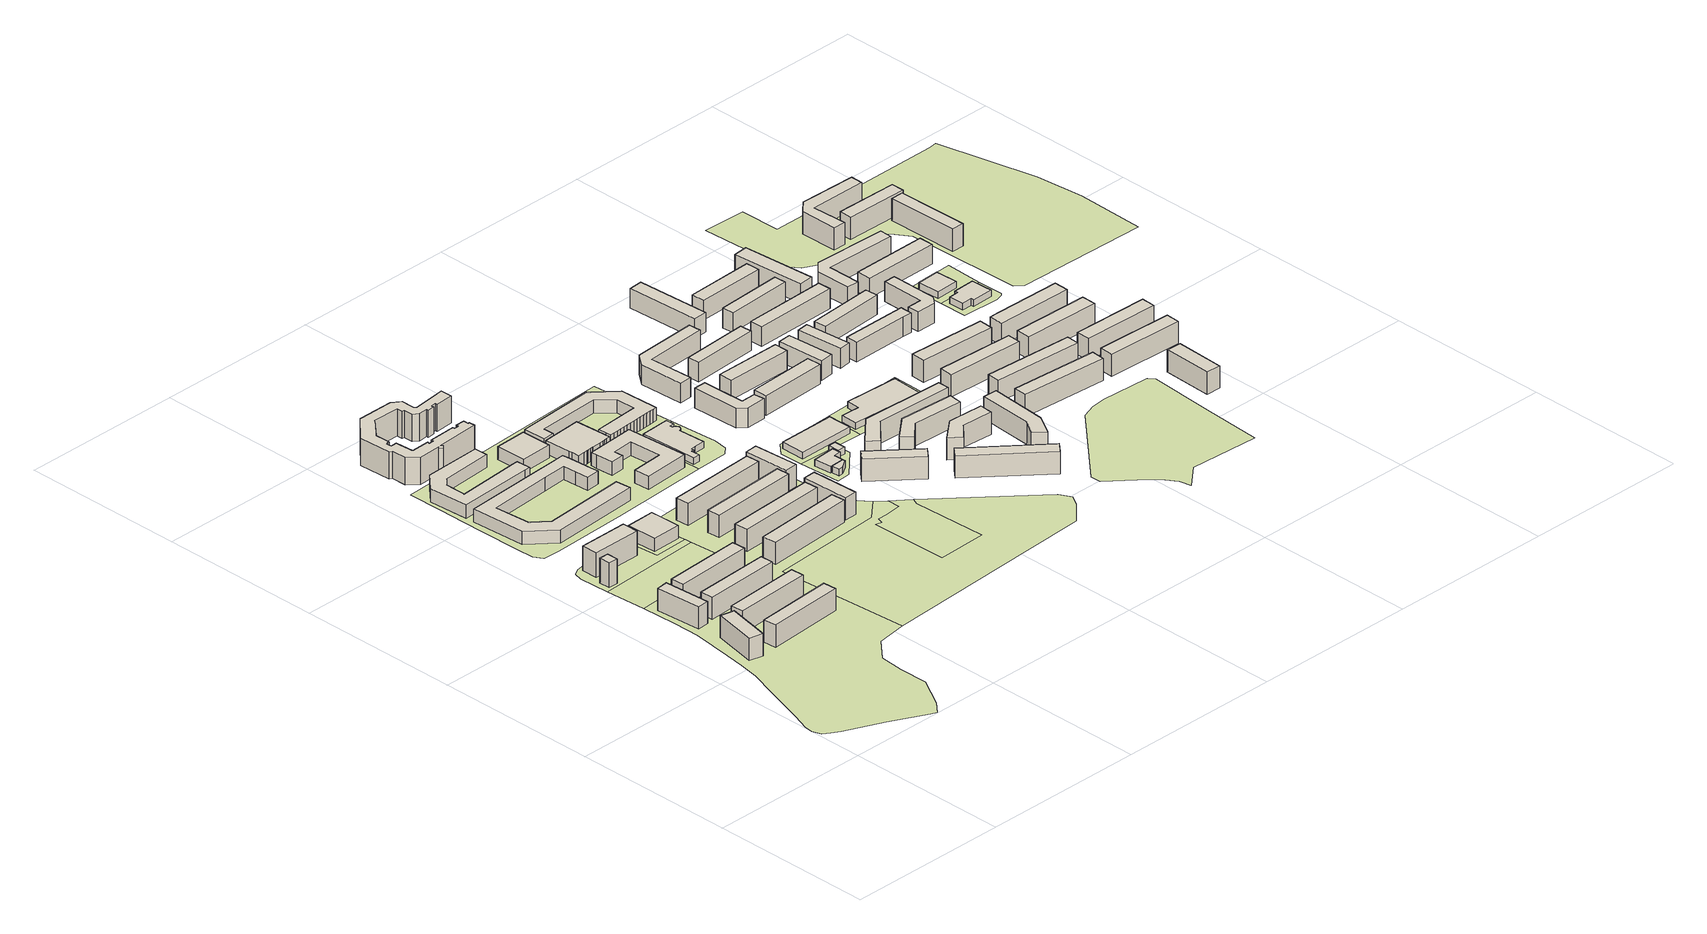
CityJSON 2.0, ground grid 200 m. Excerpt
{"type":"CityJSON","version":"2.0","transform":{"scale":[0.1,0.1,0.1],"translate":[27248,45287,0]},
"CityObjects":{
"building1":{"type":"Building","attributes":{"class":"1000","function":"1000","usage":"1000","roofType":"1000","measuredHeight":27,"storeysAboveGround":9,"storeysBelowGround":0,"landuse":"residential"},"geometry":[{"type":"Solid","lod":"1","boundaries":[[[[0,1,2,3]],[[3,2,4,5]],[[5,4,6,7]],[[7,6,1,0]],[[3,5,7,0]],[[1,6,4,2]]]]}]},
"building2":{"type":"Building","attributes":{"class":"1000","function":"1000","usage":"1000","roofType":"1000","measuredHeight":27,"storeysAboveGround":9,"storeysBelowGround":0,"landuse":"residential"},"geometry":[{"type":"Solid","lod":"1","boundaries":[[[[8,9,10,11]],[[11,10,12,13]],[[13,12,14,15]],[[15,14,9,8]],[[11,13,15,8]],[[9,14,12,10]]]]}]},
"building3":{"type":"Building","attributes":{"class":"1000","function":"1000","usage":"1000","roofType":"1000","measuredHeight":30,"storeysAboveGround":10,"storeysBelowGround":0,"landuse":"residential"},"geometry":[{"type":"Solid","lod":"1","boundaries":[[[[16,17,18,19]],[[19,18,20,21]],[[21,20,22,23]],[[23,22,17,16]],[[19,21,23,16]],[[17,22,20,18]]]]}]},
"building4":{"type":"Building","attributes":{"class":"1000","function":"1000","usage":"1000","roofType":"1000","measuredHeight":27,"storeysAboveGround":9,"storeysBelowGround":0,"landuse":"residential"},"geometry":[{"type":"Solid","lod":"1","boundaries":[[[[24,25,26,27]],[[27,26,28,29]],[[29,28,30,31]],[[31,30,25,24]],[[27,29,31,24]],[[25,30,28,26]]]]}]},
"building5":{"type":"Building","attributes":{"class":"1000","function":"1000","usage":"1000","roofType":"1000","measuredHeight":27,"storeysAboveGround":9,"storeysBelowGround":0,"landuse":"residential"},"geometry":[{"type":"Solid","lod":"1","boundaries":[[[[32,33,34,35]],[[35,34,36,37]],[[37,36,38,39]],[[39,38,33,32]],[[35,37,39,32]],[[33,38,36,34]]]]}]},
"building6":{"type":"Building","attributes":{"class":"1000","function":"1000","usage":"1000","roofType":"1000","measuredHeight":27,"storeysAboveGround":9,"storeysBelowGround":0,"landuse":"residential"},"geometry":[{"type":"Solid","lod":"1","boundaries":[[[[40,41,42,43]],[[43,42,44,45]],[[45,44,46,47]],[[47,46,41,40]],[[43,45,47,40]],[[41,46,44,42]]]]}]},
"building7":{"type":"Building","attributes":{"class":"1000","function":"1000","usage":"1000","roofType":"1000","measuredHeight":30,"storeysAboveGround":10,"storeysBelowGround":0,"landuse":"residential"},"geometry":[{"type":"Solid","lod":"1","boundaries":[[[[48,49,50,51]],[[51,50,52,53]],[[53,52,54,55]],[[55,54,49,48]],[[51,53,55,48]],[[49,54,52,50]]]]}]},
"building8":{"type":"Building","attributes":{"class":"1000","function":"1000","usage":"1000","roofType":"1000","measuredHeight":27,"storeysAboveGround":9,"storeysBelowGround":0,"landuse":"residential"},"geometry":[{"type":"Solid","lod":"1","boundaries":[[[[56,57,58,59]],[[59,58,60,61]],[[61,60,62,63]],[[63,62,57,56]],[[59,61,63,56]],[[57,62,60,58]]]]}]},
"building9":{"type":"Building","attributes":{"class":"1030","function":"1150","usage":"1150","roofType":"1000","measuredHeight":16,"storeysAboveGround":4,"storeysBelowGround":0,"landuse":"commercial"},"geometry":[{"type":"Solid","lod":"1","boundaries":[[[[64,65,66,67]],[[67,66,68,69]],[[69,68,70,71]],[[71,70,72,73]],[[73,72,74,75]],[[75,74,76,77]],[[77,76,78,79]],[[79,78,80,81]],[[81,80,82,83]],[[83,82,84,85]],[[85,84,86,87]],[[87,86,88,89]],[[89,88,90,91]],[[91,90,92,93]],[[93,92,94,95]],[[95,94,96,97]],[[97,96,98,99]],[[99,98,100,101]],[[101,100,102,103]],[[103,102,65,64]],[[67,69,71,73,75,77,79,81,83,85,87,89,91,93,95,97,99,101,103,64]],[[65,102,100,98,96,94,92,90,88,86,84,82,80,78,76,74,72,70,68,66]]]]}]},
"building10":{"type":"Building","attributes":{"class":"1030","function":"1150","usage":"1150","roofType":"1000","measuredHeight":16,"storeysAboveGround":4,"storeysBelowGround":0,"landuse":"commercial"},"geometry":[{"type":"Solid","lod":"1","boundaries":[[[[104,105,106,107]],[[107,106,108,109]],[[109,108,110,111]],[[111,110,105,104]],[[107,109,111,104]],[[105,110,108,106]]]]}]},
"building11":{"type":"Building","attributes":{"class":"1030","function":"1150","usage":"1150","roofType":"1000","measuredHeight":16,"storeysAboveGround":4,"storeysBelowGround":0,"landuse":"commercial"},"geometry":[{"type":"Solid","lod":"1","boundaries":[[[[112,113,114,115]],[[115,114,116,117]],[[117,116,118,119]],[[119,118,120,121]],[[121,120,122,123]],[[123,122,124,125]],[[125,124,126,127]],[[127,126,128,129]],[[129,128,130,131]],[[131,130,132,133]],[[133,132,134,135]],[[135,134,113,112]],[[115,117,119,121,123,125,127,129,131,133,135,112]],[[113,134,132,130,128,126,124,122,120,118,116,114]]]]}]},
"building12":{"type":"Building","attributes":{"class":"1000","function":"1000","usage":"1000","roofType":"1000","measuredHeight":33,"storeysAboveGround":11,"storeysBelowGround":0,"landuse":"residential"},"geometry":[{"type":"Solid","lod":"1","boundaries":[[[[136,137,138,139]],[[139,138,140,141]],[[141,140,142,143]],[[143,142,144,145]],[[145,144,146,147]],[[147,146,148,149]],[[149,148,150,151]],[[151,150,152,153]],[[153,152,154,155]],[[155,154,156,157]],[[157,156,158,159]],[[159,158,160,161]],[[161,160,162,163]],[[163,162,164,165]],[[165,164,166,167]],[[167,166,168,169]],[[169,168,170,171]],[[171,170,172,173]],[[173,172,174,175]],[[175,174,176,177]],[[177,176,178,179]],[[179,178,180,181]],[[181,180,182,183]],[[183,182,184,185]],[[185,184,186,187]],[[187,186,188,189]],[[189,188,190,191]],[[191,190,192,193]],[[193,192,194,195]],[[195,194,196,197]],[[197,196,198,199]],[[199,198,200,201]],[[201,200,202,203]],[[203,202,204,205]],[[205,204,206,207]],[[207,206,208,209]],[[209,208,210,211]],[[211,210,212,213]],[[213,212,214,215]],[[215,214,216,217]],[[217,216,218,219]],[[219,218,220,221]],[[221,220,222,223]],[[223,222,224,225]],[[225,224,226,227]],[[227,226,228,229]],[[229,228,230,231]],[[231,230,137,136]],[[139,141,143,145,147,149,151,153,155,157,159,161,163,165,167,169,171,173,175,177,179,181,183,185,187,189,191,193,195,197,199,201,203,205,207,209,211,213,215,217,219,221,223,225,227,229,231,136]],[[137,230,228,226,224,222,220,218,216,214,212,210,208,206,204,202,200,198,196,194,192,190,188,186,184,182,180,178,176,174,172,170,168,166,164,162,160,158,156,154,152,150,148,146,144,142,140,138]]]]}]},
"building13":{"type":"Building","attributes":{"class":"1000","function":"1000","usage":"1000","roofType":"1000","measuredHeight":27,"storeysAboveGround":9,"storeysBelowGround":0,"landuse":"residential"},"geometry":[{"type":"Solid","lod":"1","boundaries":[[[[232,233,234,235]],[[235,234,236,237]],[[237,236,238,239]],[[239,238,233,232]],[[235,237,239,232]],[[233,238,236,234]]]]}]},
"building14":{"type":"Building","attributes":{"class":"1030","function":"2700","usage":"2700","roofType":"1000","measuredHeight":16,"storeysAboveGround":4,"storeysBelowGround":0,"amenity":"marketplace","landuse":"commercial"},"geometry":[{"type":"Solid","lod":"1","boundaries":[[[[240,241,242,243]],[[243,242,244,245]],[[245,244,246,247]],[[247,246,241,240]],[[243,245,247,240]],[[241,246,244,242]]]]}]},
"building15":{"type":"Building","attributes":{"class":"1000","function":"1000","usage":"1000","roofType":"1000","measuredHeight":27,"storeysAboveGround":9,"storeysBelowGround":0,"landuse":"residential"},"geometry":[{"type":"Solid","lod":"1","boundaries":[[[[248,249,250,251]],[[251,250,252,253]],[[253,252,254,255]],[[255,254,249,248]],[[251,253,255,248]],[[249,254,252,250]]]]}]},
"building16":{"type":"Building","attributes":{"class":"1000","function":"1000","usage":"1000","roofType":"1000","measuredHeight":27,"storeysAboveGround":9,"storeysBelowGround":0,"landuse":"residential"},"geometry":[{"type":"Solid","lod":"1","boundaries":[[[[256,257,258,259]],[[259,258,260,261]],[[261,260,262,263]],[[263,262,257,256]],[[259,261,263,256]],[[257,262,260,258]]]]}]},
"building17":{"type":"Building","attributes":{"class":"1000","function":"1000","usage":"1000","roofType":"1000","measuredHeight":27,"storeysAboveGround":9,"storeysBelowGround":0,"landuse":"residential"},"geometry":[{"type":"Solid","lod":"1","boundaries":[[[[264,265,266,267]],[[267,266,268,269]],[[269,268,270,271]],[[271,270,265,264]],[[267,269,271,264]],[[265,270,268,266]]]]}]},
"building18":{"type":"Building","attributes":{"class":"1030","function":"1150","usage":"1150","roofType":"1000","measuredHeight":16,"storeysAboveGround":4,"storeysBelowGround":0,"landuse":"commercial"},"geometry":[{"type":"Solid","lod":"1","boundaries":[[[[272,273,274,275]],[[275,274,276,277]],[[277,276,278,279]],[[279,278,280,281]],[[281,280,282,283]],[[283,282,284,285]],[[285,284,286,287]],[[287,286,288,289]],[[289,288,290,291]],[[291,290,292,293]],[[293,292,294,295]],[[295,294,296,297]],[[297,296,298,299]],[[299,298,300,301]],[[301,300,302,303]],[[303,302,304,305]],[[305,304,306,307]],[[307,306,308,309]],[[309,308,310,311]],[[311,310,312,313]],[[313,312,314,315]],[[315,314,273,272]],[[275,277,279,281,283,285,287,289,291,293,295,297,299,301,303,305,307,309,311,313,315,272]],[[273,314,312,310,308,306,304,302,300,298,296,294,292,290,288,286,284,282,280,278,276,274]]]]}]},
"building19":{"type":"Building","attributes":{"class":"1030","function":"1150","usage":"1150","roofType":"1000","measuredHeight":16,"storeysAboveGround":4,"storeysBelowGround":0,"landuse":"commercial"},"geometry":[{"type":"Solid","lod":"1","boundaries":[[[[316,317,318,319]],[[319,318,320,321]],[[321,320,322,323]],[[323,322,324,325]],[[325,324,326,327]],[[327,326,328,329]],[[329,328,330,331]],[[331,330,332,333]],[[333,332,334,335]],[[335,334,336,337]],[[337,336,338,339]],[[339,338,340,341]],[[341,340,342,343]],[[343,342,344,345]],[[345,344,346,347]],[[347,346,348,349]],[[349,348,317,316]],[[319,321,323,325,327,329,331,333,335,337,339,341,343,345,347,349,316]],[[317,348,346,344,342,340,338,336,334,332,330,328,326,324,322,320,318]]]]}]},
"building20":{"type":"Building","attributes":{"class":"1000","function":"1000","usage":"1000","roofType":"1000","measuredHeight":27,"storeysAboveGround":9,"storeysBelowGround":0,"landuse":"residential"},"geometry":[{"type":"Solid","lod":"1","boundaries":[[[[350,351,352,353]],[[353,352,354,355]],[[355,354,356,357]],[[357,356,351,350]],[[353,355,357,350]],[[351,356,354,352]]]]}]},
"building21":{"type":"Building","attributes":{"class":"1030","function":"1150","usage":"1150","roofType":"1000","measuredHeight":16,"storeysAboveGround":4,"storeysBelowGround":0,"landuse":"commercial"},"geometry":[{"type":"Solid","lod":"1","boundaries":[[[[358,359,360,361]],[[361,360,362,363]],[[363,362,364,365]],[[365,364,366,367]],[[367,366,368,369]],[[369,368,370,371]],[[371,370,372,373]],[[373,372,374,375]],[[375,374,376,377]],[[377,376,378,379]],[[379,378,380,381]],[[381,380,382,383]],[[383,382,384,385]],[[385,384,386,387]],[[387,386,388,389]],[[389,388,390,391]],[[391,390,392,393]],[[393,392,394,395]],[[395,394,396,397]],[[397,396,398,399]],[[399,398,400,401]],[[401,400,402,403]],[[403,402,404,405]],[[405,404,406,407]],[[407,406,408,409]],[[409,408,410,411]],[[411,410,359,358]],[[361,363,365,367,369,371,373,375,377,379,381,383,385,387,389,391,393,395,397,399,401,403,405,407,409,411,358]],[[359,410,408,406,404,402,400,398,396,394,392,390,388,386,384,382,380,378,376,374,372,370,368,366,364,362,360]]]]}]},
"building22":{"type":"Building","attributes":{"class":"1000","function":"1000","usage":"1000","roofType":"1000","measuredHeight":27,"storeysAboveGround":9,"storeysBelowGround":0,"landuse":"residential"},"geometry":[{"type":"Solid","lod":"1","boundaries":[[[[412,413,414,415]],[[415,414,416,417]],[[417,416,418,419]],[[419,418,413,412]],[[415,417,419,412]],[[413,418,416,414]]]]}]},
"building23":{"type":"Building","attributes":{"class":"1020","function":"2700","usage":"2700","roofType":"1000","measuredHeight":8,"storeysAboveGround":2,"storeysBelowGround":0,"amenity":"community_centre","landuse":"civic"},"geometry":[{"type":"Solid","lod":"1","boundaries":[[[[420,421,422,423]],[[423,422,424,425]],[[425,424,426,427]],[[427,426,428,429]],[[429,428,430,431]],[[431,430,432,433]],[[433,432,434,435]],[[435,434,436,437]],[[437,436,438,439]],[[439,438,440,441]],[[441,440,442,443]],[[443,442,444,445]],[[445,444,446,447]],[[447,446,448,449]],[[449,448,450,451]],[[451,450,452,453]],[[453,452,454,455]],[[455,454,456,457]],[[457,456,458,459]],[[459,458,460,461]],[[461,460,421,420]],[[423,425,427,429,431,433,435,437,439,441,443,445,447,449,451,453,455,457,459,461,420]],[[421,460,458,456,454,452,450,448,446,444,442,440,438,436,434,432,430,428,426,424,422]]]]}]},
"building24":{"type":"Building","attributes":{"class":"1170","function":"2700","usage":"2700","roofType":"1000","measuredHeight":8,"storeysAboveGround":2,"storeysBelowGround":0,"landuse":"transport"},"geometry":[{"type":"Solid","lod":"1","boundaries":[[[[462,463,464,465]],[[465,464,466,467]],[[467,466,468,469]],[[469,468,470,471]],[[471,470,463,462]],[[465,467,469,471,462]],[[463,470,468,466,464]]]]}]},
"building25":{"type":"Building","attributes":{"class":"1170","function":"2700","usage":"2700","roofType":"1000","measuredHeight":8,"storeysAboveGround":2,"storeysBelowGround":0,"amenity":"fuel","landuse":"transport"},"geometry":[{"type":"Solid","lod":"1","boundaries":[[[[472,473,474,475]],[[475,474,476,477]],[[477,476,478,479]],[[479,478,480,481]],[[481,480,464,465]],[[465,464,463,462]],[[462,463,473,472]],[[475,477,479,481,465,462,472]],[[473,463,464,480,478,476,474]]]]}]},
"building26":{"type":"Building","attributes":{"class":"1000","function":"1000","usage":"1000","roofType":"1000","measuredHeight":27,"storeysAboveGround":9,"storeysBelowGround":0,"landuse":"residential"},"geometry":[{"type":"Solid","lod":"1","boundaries":[[[[482,483,484,485]],[[485,484,486,487]],[[487,486,488,489]],[[489,488,483,482]],[[485,487,489,482]],[[483,488,486,484]]]]}]},
"building27":{"type":"Building","attributes":{"class":"1170","function":"2700","usage":"2700","roofType":"1000","measuredHeight":8,"storeysAboveGround":2,"storeysBelowGround":0,"landuse":"transport"},"geometry":[{"type":"Solid","lod":"1","boundaries":[[[[490,491,492,493]],[[493,492,494,495]],[[495,494,496,497]],[[497,496,491,490]],[[493,495,497,490]],[[491,496,494,492]]]]}]},
"building28":{"type":"Building","attributes":{"class":"1080","function":"2700","usage":"2700","roofType":"1000","measuredHeight":8,"storeysAboveGround":2,"storeysBelowGround":0,"amenity":"place_of_worship","landuse":"place_of_worship"},"geometry":[{"type":"Solid","lod":"1","boundaries":[[[[498,499,500,501]],[[501,500,502,503]],[[503,502,504,505]],[[505,504,499,498]],[[501,503,505,498]],[[499,504,502,500]]]]}]},
"building29":{"type":"Building","attributes":{"class":"1000","function":"1000","usage":"1000","roofType":"1000","measuredHeight":24,"storeysAboveGround":8,"storeysBelowGround":0,"landuse":"residential"},"geometry":[{"type":"Solid","lod":"1","boundaries":[[[[506,507,508,509]],[[509,508,510,511]],[[511,510,512,513]],[[513,512,514,515]],[[515,514,516,517]],[[517,516,518,519]],[[519,518,507,506]],[[509,511,513,515,517,519,506]],[[507,518,516,514,512,510,508]]]]}]},
"building30":{"type":"Building","attributes":{"class":"1000","function":"1000","usage":"1000","roofType":"1000","measuredHeight":27,"storeysAboveGround":9,"storeysBelowGround":0,"landuse":"residential"},"geometry":[{"type":"Solid","lod":"1","boundaries":[[[[520,521,522,523]],[[523,522,524,525]],[[525,524,526,527]],[[527,526,521,520]],[[523,525,527,520]],[[521,526,524,522]]]]}]},
"building31":{"type":"Building","attributes":{"class":"1000","function":"1000","usage":"1000","roofType":"1000","measuredHeight":24,"storeysAboveGround":8,"storeysBelowGround":0,"landuse":"residential"},"geometry":[{"type":"Solid","lod":"1","boundaries":[[[[528,529,530,531]],[[531,530,532,533]],[[533,532,534,535]],[[535,534,536,537]],[[537,536,538,539]],[[539,538,540,541]],[[541,540,529,528]],[[531,533,535,537,539,541,528]],[[529,540,538,536,534,532,530]]]]}]},
"building32":{"type":"Building","attributes":{"class":"1000","function":"1000","usage":"1000","roofType":"1000","measuredHeight":27,"storeysAboveGround":9,"storeysBelowGround":0,"landuse":"residential"},"geometry":[{"type":"Solid","lod":"1","boundaries":[[[[542,543,544,545]],[[545,544,546,547]],[[547,546,548,549]],[[549,548,550,551]],[[551,550,552,553]],[[553,552,543,542]],[[545,547,549,551,553,542]],[[543,552,550,548,546,544]]]]}]},
"building33":{"type":"Building","attributes":{"class":"1000","function":"1000","usage":"1000","roofType":"1000","measuredHeight":27,"storeysAboveGround":9,"storeysBelowGround":0,"landuse":"residential"},"geometry":[{"type":"Solid","lod":"1","boundaries":[[[[554,555,556,557]],[[557,556,558,559]],[[559,558,560,561]],[[561,560,562,563]],[[563,562,564,565]],[[565,564,555,554]],[[557,559,561,563,565,554]],[[555,564,562,560,558,556]]]]}]},
"building34":{"type":"Building","attributes":{"class":"1000","function":"1000","usage":"1000","roofType":"1000","measuredHeight":24,"storeysAboveGround":8,"storeysBelowGround":0,"landuse":"residential"},"geometry":[{"type":"Solid","lod":"1","boundaries":[[[[566,567,568,569]],[[569,568,570,571]],[[571,570,572,573]],[[573,572,567,566]],[[569,571,573,566]],[[567,572,570,568]]]]}]},
"building35":{"type":"Building","attributes":{"class":"1000","function":"1000","usage":"1000","roofType":"1000","measuredHeight":27,"storeysAboveGround":9,"storeysBelowGround":0,"landuse":"residential"},"geometry":[{"type":"Solid","lod":"1","boundaries":[[[[574,575,576,577]],[[577,576,578,579]],[[579,578,580,581]],[[581,580,582,583]],[[583,582,584,585]],[[585,584,575,574]],[[577,579,581,583,585,574]],[[575,584,582,580,578,576]]]]}]},
"building36":{"type":"Building","attributes":{"class":"1000","function":"1000","usage":"1000","roofType":"1000","measuredHeight":24,"storeysAboveGround":8,"storeysBelowGround":0,"landuse":"residential"},"geometry":[{"type":"Solid","lod":"1","boundaries":[[[[586,587,588,589]],[[589,588,590,591]],[[591,590,592,593]],[[593,592,587,586]],[[589,591,593,586]],[[587,592,590,588]]]]}]},
"building37":{"type":"Building","attributes":{"class":"1120","function":"2300","usage":"2300","roofType":"1000","measuredHeight":8,"storeysAboveGround":2,"storeysBelowGround":0,"landuse":"health"},"geometry":[{"type":"Solid","lod":"1","boundaries":[[[[594,595,596,597]],[[597,596,598,599]],[[599,598,600,601]],[[601,600,602,603]],[[603,602,604,605]],[[605,604,595,594]],[[597,599,601,603,605,594]],[[595,604,602,600,598,596]]]]}]},
"building38":{"type":"Building","attributes":{"class":"1000","function":"1000","usage":"1000","roofType":"1000","measuredHeight":24,"storeysAboveGround":8,"storeysBelowGround":0,"landuse":"residential"},"geometry":[{"type":"Solid","lod":"1","boundaries":[[[[606,607,608,609]],[[609,608,610,611]],[[611,610,612,613]],[[613,612,607,606]],[[609,611,613,606]],[[607,612,610,608]]]]}]},
"building39":{"type":"Building","attributes":{"class":"1000","function":"1000","usage":"1000","roofType":"1000","measuredHeight":27,"storeysAboveGround":9,"storeysBelowGround":0,"landuse":"residential"},"geometry":[{"type":"Solid","lod":"1","boundaries":[[[[614,615,616,617]],[[617,616,618,619]],[[619,618,620,621]],[[621,620,622,623]],[[623,622,624,625]],[[625,624,615,614]],[[617,619,621,623,625,614]],[[615,624,622,620,618,616]]]]}]},
"building40":{"type":"Building","attributes":{"class":"1000","function":"1000","usage":"1000","roofType":"1000","measuredHeight":24,"storeysAboveGround":8,"storeysBelowGround":0,"landuse":"residential"},"geometry":[{"type":"Solid","lod":"1","boundaries":[[[[626,627,628,629]],[[629,628,630,631]],[[631,630,632,633]],[[633,632,627,626]],[[629,631,633,626]],[[627,632,630,628]]]]}]},
"building41":{"type":"Building","attributes":{"class":"1000","function":"1000","usage":"1000","roofType":"1000","measuredHeight":24,"storeysAboveGround":8,"storeysBelowGround":0,"landuse":"residential"},"geometry":[{"type":"Solid","lod":"1","boundaries":[[[[634,635,636,637]],[[637,636,638,639]],[[639,638,640,641]],[[641,640,635,634]],[[637,639,641,634]],[[635,640,638,636]]]]}]},
"building42":{"type":"Building","attributes":{"class":"1000","function":"1000","usage":"1000","roofType":"1000","measuredHeight":24,"storeysAboveGround":8,"storeysBelowGround":0,"landuse":"residential"},"geometry":[{"type":"Solid","lod":"1","boundaries":[[[[642,643,644,645]],[[645,644,646,647]],[[647,646,648,649]],[[649,648,643,642]],[[645,647,649,642]],[[643,648,646,644]]]]}]},
"building43":{"type":"Building","attributes":{"class":"1000","function":"1000","usage":"1000","roofType":"1000","measuredHeight":24,"storeysAboveGround":8,"storeysBelowGround":0,"landuse":"residential"},"geometry":[{"type":"Solid","lod":"1","boundaries":[[[[650,651,652,653]],[[653,652,654,655]],[[655,654,656,657]],[[657,656,651,650]],[[653,655,657,650]],[[651,656,654,652]]]]}]},
"building44":{"type":"Building","attributes":{"class":"1000","function":"1000","usage":"1000","roofType":"1000","measuredHeight":24,"storeysAboveGround":8,"storeysBelowGround":0,"landuse":"residential"},"geometry":[{"type":"Solid","lod":"1","boundaries":[[[[658,659,660,661]],[[661,660,662,663]],[[663,662,664,665]],[[665,664,659,658]],[[661,663,665,658]],[[659,664,662,660]]]]}]},
"building45":{"type":"Building","attributes":{"class":"1000","function":"1000","usage":"1000","roofType":"1000","measuredHeight":27,"storeysAboveGround":9,"storeysBelowGround":0,"landuse":"residential"},"geometry":[{"type":"Solid","lod":"1","boundaries":[[[[666,667,668,669]],[[669,668,670,671]],[[671,670,672,673]],[[673,672,667,666]],[[669,671,673,666]],[[667,672,670,668]]]]}]},
"building46":{"type":"Building","attributes":{"class":"1000","function":"1000","usage":"1000","roofType":"1000","measuredHeight":27,"storeysAboveGround":9,"storeysBelowGround":0,"landuse":"residential"},"geometry":[{"type":"Solid","lod":"1","boundaries":[[[[674,675,676,677]],[[677,676,678,679]],[[679,678,680,681]],[[681,680,675,674]],[[677,679,681,674]],[[675,680,678,676]]]]}]},
"building47":{"type":"Building","attributes":{"class":"1000","function":"1000","usage":"1000","roofType":"1000","measuredHeight":24,"storeysAboveGround":8,"storeysBelowGround":0,"landuse":"residential"},"geometry":[{"type":"Solid","lod":"1","boundaries":[[[[682,683,684,685]],[[685,684,686,687]],[[687,686,688,689]],[[689,688,690,691]],[[691,690,683,682]],[[685,687,689,691,682]],[[683,690,688,686,684]]]]}]},
"building48":{"type":"Building","attributes":{"class":"1000","function":"1000","usage":"1000","roofType":"1000","measuredHeight":24,"storeysAboveGround":8,"storeysBelowGround":0,"landuse":"residential"},"geometry":[{"type":"Solid","lod":"1","boundaries":[[[[692,693,694,695]],[[695,694,696,697]],[[697,696,698,699]],[[699,698,693,692]],[[695,697,699,692]],[[693,698,696,694]]]]}]},
"building49":{"type":"Building","attributes":{"class":"1000","function":"1000","usage":"1000","roofType":"1000","measuredHeight":27,"storeysAboveGround":9,"storeysBelowGround":0,"landuse":"residential"},"geometry":[{"type":"Solid","lod":"1","boundaries":[[[[700,701,702,703]],[[703,702,704,705]],[[705,704,706,707]],[[707,706,701,700]],[[703,705,707,700]],[[701,706,704,702]]]]}]},
"building50":{"type":"Building","attributes":{"class":"1000","function":"1000","usage":"1000","roofType":"1000","measuredHeight":27,"storeysAboveGround":9,"storeysBelowGround":0,"landuse":"residential"},"geometry":[{"type":"Solid","lod":"1","boundaries":[[[[708,709,710,711]],[[711,710,712,713]],[[713,712,714,715]],[[715,714,709,708]],[[711,713,715,708]],[[709,714,712,710]]]]}]},
"building51":{"type":"Building","attributes":{"class":"1000","function":"1000","usage":"1000","roofType":"1000","measuredHeight":24,"storeysAboveGround":8,"storeysBelowGround":0,"landuse":"residential"},"geometry":[{"type":"Solid","lod":"1","boundaries":[[[[716,717,718,719]],[[719,718,720,721]],[[721,720,722,723]],[[723,722,717,716]],[[719,721,723,716]],[[717,722,720,718]]]]}]},
"building52":{"type":"Building","attributes":{"class":"1000","function":"1000","usage":"1000","roofType":"1000","measuredHeight":24,"storeysAboveGround":8,"storeysBelowGround":0,"landuse":"residential"},"geometry":[{"type":"Solid","lod":"1","boundaries":[[[[724,725,726,727]],[[727,726,728,729]],[[729,728,730,731]],[[731,730,725,724]],[[727,729,731,724]],[[725,730,728,726]]]]}]},
"building53":{"type":"Building","attributes":{"class":"1000","function":"1000","usage":"1000","roofType":"1000","measuredHeight":24,"storeysAboveGround":8,"storeysBelowGround":0,"landuse":"residential"},"geometry":[{"type":"Solid","lod":"1","boundaries":[[[[732,733,734,735]],[[735,734,736,737]],[[737,736,738,739]],[[739,738,740,741]],[[741,740,742,743]],[[743,742,744,745]],[[745,744,733,732]],[[735,737,739,741,743,745,732]],[[733,744,742,740,738,736,734]]]]}]},
"building54":{"type":"Building","attributes":{"class":"1000","function":"1000","usage":"1000","roofType":"1000","measuredHeight":27,"storeysAboveGround":9,"storeysBelowGround":0,"landuse":"residential"},"geometry":[{"type":"Solid","lod":"1","boundaries":[[[[746,747,748,749]],[[749,748,750,751]],[[751,750,752,753]],[[753,752,747,746]],[[749,751,753,746]],[[747,752,750,748]]]]}]},
"building55":{"type":"Building","attributes":{"class":"1000","function":"1000","usage":"1000","roofType":"1000","measuredHeight":27,"storeysAboveGround":9,"storeysBelowGround":0,"landuse":"residential"},"geometry":[{"type":"Solid","lod":"1","boundaries":[[[[754,755,756,757]],[[757,756,758,759]],[[759,758,760,761]],[[761,760,755,754]],[[757,759,761,754]],[[755,760,758,756]]]]}]},
"building56":{"type":"Building","attributes":{"class":"1000","function":"1000","usage":"1000","roofType":"1000","measuredHeight":27,"storeysAboveGround":9,"storeysBelowGround":0,"landuse":"residential"},"geometry":[{"type":"Solid","lod":"1","boundaries":[[[[762,763,764,765]],[[765,764,766,767]],[[767,766,768,769]],[[769,768,763,762]],[[765,767,769,762]],[[763,768,766,764]]]]}]},
"building57":{"type":"Building","attributes":{"class":"1000","function":"1000","usage":"1000","roofType":"1000","measuredHeight":27,"storeysAboveGround":9,"storeysBelowGround":0,"landuse":"residential"},"geometry":[{"type":"Solid","lod":"1","boundaries":[[[[770,771,772,773]],[[773,772,774,775]],[[775,774,776,777]],[[777,776,778,779]],[[779,778,771,770]],[[773,775,777,779,770]],[[771,778,776,774,772]]]]}]},
"building58":{"type":"Building","attributes":{"class":"1000","function":"1000","usage":"1000","roofType":"1000","measuredHeight":24,"storeysAboveGround":8,"storeysBelowGround":0,"landuse":"residential"},"geometry":[{"type":"Solid","lod":"1","boundaries":[[[[780,781,782,783]],[[783,782,784,785]],[[785,784,786,787]],[[787,786,788,789]],[[789,788,790,791]],[[791,790,792,793]],[[793,792,781,780]],[[783,785,787,789,791,793,780]],[[781,792,790,788,786,784,782]]]]}]},
"building59":{"type":"Building","attributes":{"class":"1000","function":"1000","usage":"1000","roofType":"1000","measuredHeight":27,"storeysAboveGround":9,"storeysBelowGround":0,"landuse":"residential"},"geometry":[{"type":"Solid","lod":"1","boundaries":[[[[794,795,796,797]],[[797,796,798,799]],[[799,798,800,801]],[[801,800,795,794]],[[797,799,801,794]],[[795,800,798,796]]]]}]},
"building60":{"type":"Building","attributes":{"class":"1170","function":"2700","usage":"2700","roofType":"1000","measuredHeight":8,"storeysAboveGround":2,"storeysBelowGround":0,"amenity":"fuel","landuse":"transport"},"geometry":[{"type":"Solid","lod":"1","boundaries":[[[[802,803,804,805]],[[805,804,806,807]],[[807,806,808,809]],[[809,808,810,811]],[[811,810,812,813]],[[813,812,814,815]],[[815,814,816,817]],[[817,816,803,802]],[[805,807,809,811,813,815,817,802]],[[803,816,814,812,810,808,806,804]]]]}]},
"building61":{"type":"Building","attributes":{"class":"1000","function":"1000","usage":"1000","roofType":"1000","measuredHeight":24,"storeysAboveGround":8,"storeysBelowGround":0,"landuse":"residential"},"geometry":[{"type":"Solid","lod":"1","boundaries":[[[[818,819,820,821]],[[821,820,822,823]],[[823,822,824,825]],[[825,824,819,818]],[[821,823,825,818]],[[819,824,822,820]]]]}]},
"building62":{"type":"Building","attributes":{"class":"1080","function":"2260","usage":"2260","roofType":"1000","measuredHeight":8,"storeysAboveGround":2,"storeysBelowGround":0,"landuse":"place_of_worship"},"geometry":[{"type":"Solid","lod":"1","boundaries":[[[[826,827,828,829]],[[829,828,830,831]],[[831,830,832,833]],[[833,832,827,826]],[[829,831,833,826]],[[827,832,830,828]]]]}]},
"building63":{"type":"Building","attributes":{"class":"1000","function":"1000","usage":"1000","roofType":"1000","measuredHeight":27,"storeysAboveGround":9,"storeysBelowGround":0,"landuse":"residential"},"geometry":[{"type":"Solid","lod":"1","boundaries":[[[[834,835,836,837]],[[837,836,838,839]],[[839,838,840,841]],[[841,840,842,843]],[[843,842,844,845]],[[845,844,846,847]],[[847,846,835,834]],[[837,839,841,843,845,847,834]],[[835,846,844,842,840,838,836]]]]}]},
"building64":{"type":"Building","attributes":{"class":"1000","function":"1000","usage":"1000","roofType":"1000","measuredHeight":27,"storeysAboveGround":9,"storeysBelowGround":0,"landuse":"residential"},"geometry":[{"type":"Solid","lod":"1","boundaries":[[[[848,849,850,851]],[[851,850,852,853]],[[853,852,854,855]],[[855,854,849,848]],[[851,853,855,848]],[[849,854,852,850]]]]}]},
"building65":{"type":"Building","attributes":{"class":"1000","function":"1000","usage":"1000","roofType":"1000","measuredHeight":27,"storeysAboveGround":9,"storeysBelowGround":0,"landuse":"residential"},"geometry":[{"type":"Solid","lod":"1","boundaries":[[[[856,857,858,859]],[[859,858,860,861]],[[861,860,862,863]],[[863,862,857,856]],[[859,861,863,856]],[[857,862,860,858]]]]}]},
"landuse1":{"type":"LandUse","attributes":{"function":"1040","plot_area":6302.84,"landuse":"residential"},"geometry":[{"type":"MultiSurface","lod":"1","boundaries":[[[864,865,866,867]]]}]},
"landuse2":{"type":"LandUse","attributes":{"function":"1040","plot_ratio":2.8,"plot_area":5033.31,"landuse":"residential"},"geometry":[{"type":"MultiSurface","lod":"1","boundaries":[[[868,869,867,864,870,871,872,873,874]]]}]},
"landuse3":{"type":"LandUse","attributes":{"function":"1040","plot_ratio":2.8,"plot_area":79318.03,"landuse":"residential"},"geometry":[{"type":"MultiSurface","lod":"1","boundaries":[[[875,869,867,866,865,876,877,878,879,880,881,882,883,884,885,886,887,888,889,890,891,892,893,894,895,896,897,898,899,900,901,902,903,904,905]]]}]},
"landuse4":{"type":"LandUse","attributes":{"function":"1040","plot_area":2108.37,"landuse":"commercial"},"geometry":[{"type":"MultiSurface","lod":"1","boundaries":[[[874,868,869,875,906]]]}]},
"landuse5":{"type":"LandUse","attributes":{"name":"plot0","function":"1040","plot_area":50447.47,"landuse":"commercial"},"geometry":[{"type":"MultiSurface","lod":"1","boundaries":[[[907,908,909,910,911,912,913,914,915,916,917,918,919]]]}]},
"landuse6":{"type":"LandUse","attributes":{"function":"1040","plot_area":36695.82,"landuse":"education"},"geometry":[{"type":"MultiSurface","lod":"1","boundaries":[[[898,899,920,921,922,923,924,925,926,927,928,929,930,931,932,933,934,896,897]]]}]},
"landuse7":{"type":"LandUse","attributes":{"function":"1040","plot_area":6181.07,"landuse":"recreation_ground"},"geometry":[{"type":"MultiSurface","lod":"1","boundaries":[[[920,921,922,923,924,925,926,927,928,929]]]}]},
"landuse8":{"type":"LandUse","attributes":{"name":"plot1","function":"1040","plot_area":4172.96,"landuse":"civic"},"geometry":[{"type":"MultiSurface","lod":"1","boundaries":[[[917,916,935,936,937,938,918]]]}]},
"landuse9":{"type":"LandUse","attributes":{"function":"1040","plot_area":1964.44,"landuse":"transport"},"geometry":[{"type":"MultiSurface","lod":"1","boundaries":[[[939,940,941,942,943]]]}]},
"landuse10":{"type":"LandUse","attributes":{"function":"1040","plot_area":3725.21,"landuse":"place_of_worship"},"geometry":[{"type":"MultiSurface","lod":"1","boundaries":[[[944,945,939,946,947]]]}]},
"landuse11":{"type":"LandUse","attributes":{"function":"1040","plot_area":5440.21,"landuse":"health"},"geometry":[{"type":"MultiSurface","lod":"1","boundaries":[[[947,946,948,949]]]}]},
"landuse12":{"type":"LandUse","attributes":{"function":"1040","plot_area":23121.62,"landuse":"recreation_ground"},"geometry":[{"type":"MultiSurface","lod":"1","boundaries":[[[950,951,952,953,954,955,956,957,958,959,960,961,962,963]]]}]},
"landuse13":{"type":"LandUse","attributes":{"function":"1040","plot_area":2018.26,"landuse":"transport"},"geometry":[{"type":"MultiSurface","lod":"1","boundaries":[[[964,965,966,967,968,969]]]}]},
"landuse14":{"type":"LandUse","attributes":{"function":"1040","plot_area":2593.95,"landuse":"place_of_worship"},"geometry":[{"type":"MultiSurface","lod":"1","boundaries":[[[970,964,969,971]]]}]},
"landuse15":{"type":"LandUse","attributes":{"function":"1040","plot_ratio":2.8,"plot_area":57396.96,"landuse":"residential"},"geometry":[{"type":"MultiSurface","lod":"1","boundaries":[[[972,973,974,975,976,977,978,979,980,981,982,983,984,985,986,987,988,989,990,991,992,993]]]}]}
},
"vertices":[
[653,2638,0],[653,2638,270],[821,2603,270],[821,2603,0],[711,2074,270],[711,2074,0],[542,2109,270],[542,2109,0],
[578,3476,0],[578,3476,270],[720,3486,270],[720,3486,0],[756,2924,270],[756,2924,0],[615,2915,270],[615,2915,0],
[544,4280,0],[544,4280,300],[660,4283,300],[660,4283,0],[662,4146,300],[662,4146,0],[547,4144,300],[547,4144,0],
[919,2098,0],[919,2098,270],[909,2258,270],[909,2258,0],[1857,2318,270],[1857,2318,0],[1868,2158,270],[1868,2158,0],
[869,2691,0],[869,2691,270],[1812,2744,270],[1812,2744,0],[1822,2585,270],[1822,2585,0],[878,2532,270],[878,2532,0],
[840,3104,0],[840,3104,270],[1773,3149,270],[1773,3149,0],[1781,2991,270],[1781,2991,0],[848,2946,270],[848,2946,0],
[591,4575,0],[591,4575,300],[1194,4578,300],[1194,4578,0],[1195,4382,300],[1195,4382,0],[592,4378,300],[592,4378,0],
[808,3500,0],[808,3500,270],[1762,3551,270],[1762,3551,0],[1771,3387,270],[1771,3387,0],[817,3336,270],[817,3336,0],
[1744,5638,0],[1744,5638,160],[1735,5806,160],[1735,5806,0],[1724,5968,160],[1724,5968,0],[1432,5948,160],[1432,5948,0],[655,5896,160],[655,5896,0],[688,5461,160],[688,5461,0],[876,5300,160],[876,5300,0],[1893,5369,160],[1893,5369,0],[1912,5188,160],[1912,5188,0],[813,5117,160],[813,5117,0],[511,5378,160],[511,5378,0],[476,6048,160],[476,6048,0],[1425,6101,160],[1425,6101,0],[1716,6118,160],[1716,6118,0],[1754,6120,160],[1754,6120,0],[1870,6129,160],[1870,6129,0],[1879,6043,160],[1879,6043,0],[1895,5817,160],[1895,5817,0],[1899,5763,160],[1899,5763,0],[1911,5654,160],[1911,5654,0],
[1367,4676,0],[1367,4676,160],[1723,4687,160],[1723,4687,0],[1734,4314,160],[1734,4314,0],[1378,4303,160],[1378,4303,0],
[1326,6863,0],[1326,6863,160],[1331,6698,160],[1331,6698,0],[700,6662,160],[700,6662,0],[616,6578,160],[616,6578,0],[616,6320,160],[616,6320,0],[1384,6375,160],[1384,6375,0],[1453,6379,160],[1453,6379,0],[1465,6205,160],[1465,6205,0],[1395,6201,160],[1395,6201,0],[476,6151,160],[476,6151,0],[446,6638,160],[446,6638,0],[631,6839,160],[631,6839,0],
[1693,7717,0],[1693,7717,330],[1699,7575,330],[1699,7575,0],[1476,7558,330],[1476,7558,0],[1473,7586,330],[1473,7586,0],[1414,7581,330],[1414,7581,0],[1414,7552,330],[1414,7552,0],[1328,7547,330],[1328,7547,0],[1327,7569,330],[1327,7569,0],[1220,7560,330],[1220,7560,0],[1152,7606,330],[1152,7606,0],[1152,7718,330],[1152,7718,0],[1121,7719,330],[1121,7719,0],[1123,7791,330],[1123,7791,0],[795,7797,330],[795,7797,0],[598,7585,330],[598,7585,0],[606,7398,330],[606,7398,0],[584,7403,330],[584,7403,0],[558,7389,330],[558,7389,0],[563,7330,330],[563,7330,0],[636,7330,330],[636,7330,0],[652,7106,330],[652,7106,0],[878,7112,330],[878,7112,0],[877,7084,330],[877,7084,0],[934,7086,330],[934,7086,0],[934,7116,330],[934,7116,0],[1268,7129,330],[1268,7129,0],[1270,7104,330],[1270,7104,0],[1327,7106,330],[1327,7106,0],[1325,7135,330],[1325,7135,0],[1435,7138,330],[1435,7138,0],[1437,7072,330],[1437,7072,0],[1454,7072,330],[1454,7072,0],[1459,7002,330],[1459,7002,0],[928,6969,330],[928,6969,0],[945,6952,330],[945,6952,0],[905,6909,330],[905,6909,0],[870,6942,330],[870,6942,0],[892,6965,330],[892,6965,0],[616,6956,330],[616,6956,0],[501,7063,330],[501,7063,0],[496,7244,330],[496,7244,0],[463,7263,330],[463,7263,0],[446,7658,330],[446,7658,0],[719,7932,330],[719,7932,0],[1159,7934,330],[1159,7934,0],[1264,7862,330],[1264,7862,0],[1263,7693,330],[1263,7693,0],[1288,7671,330],[1288,7671,0],
[2063,3407,0],[2063,3407,270],[3153,3480,270],[3153,3480,0],[3165,3310,270],[3165,3310,0],[2075,3236,270],[2075,3236,0],
[1523,6726,0],[1523,6726,160],[1907,6737,160],[1907,6737,0],[1917,6368,160],[1917,6368,0],[1533,6357,160],[1533,6357,0],
[2039,3790,0],[2039,3790,270],[3133,3848,270],[3133,3848,0],[3142,3682,270],[3142,3682,0],[2048,3624,270],[2048,3624,0],
[2034,4178,0],[2034,4178,270],[3117,4236,270],[3117,4236,0],[3126,4083,270],[3126,4083,0],[2042,4025,270],[2042,4025,0],
[1976,4579,0],[1976,4579,270],[3074,4637,270],[3074,4637,0],[3083,4475,270],[3083,4475,0],[1985,4417,270],[1985,4417,0],
[1952,6456,0],[1952,6456,160],[2441,6488,160],[2441,6488,0],[2457,6249,160],[2457,6249,0],[2461,6191,160],[2461,6191,0],[2465,6134,160],[2465,6134,0],[2467,6099,160],[2467,6099,0],[2468,6080,160],[2468,6080,0],[2470,6057,160],[2470,6057,0],[2471,6034,160],[2471,6034,0],[2422,6033,160],[2422,6033,0],[2390,6029,160],[2390,6029,0],[2365,6027,160],[2365,6027,0],[2317,6024,160],[2317,6024,0],[2211,6017,160],[2211,6017,0],[2204,6018,160],[2204,6018,0],[2170,6015,160],[2170,6015,0],[2134,6012,160],[2134,6012,0],[2114,6011,160],[2114,6011,0],[2070,6008,160],[2070,6008,0],[1982,6002,160],[1982,6002,0],[1976,6093,160],[1976,6093,0],[1973,6134,160],[1973,6134,0],
[2116,5956,0],[2116,5956,160],[2518,5983,160],[2518,5983,0],[2558,5986,160],[2558,5986,0],[2573,5987,160],[2573,5987,0],[2624,5990,160],[2624,5990,0],[2635,5991,160],[2635,5991,0],[2714,5997,160],[2714,5997,0],[2720,5916,160],[2720,5916,0],[2766,5239,160],[2766,5239,0],[2200,5201,160],[2200,5201,0],[2188,5393,160],[2188,5393,0],[2576,5419,160],[2576,5419,0],[2549,5807,160],[2549,5807,0],[2296,5790,160],[2296,5790,0],[2303,5679,160],[2303,5679,0],[2136,5668,160],[2136,5668,0],[2121,5876,160],[2121,5876,0],
[3185,3911,0],[3185,3911,270],[3335,3917,270],[3335,3917,0],[3359,3337,270],[3359,3337,0],[3209,3331,270],[3209,3331,0],
[1965,6489,0],[1965,6489,160],[1959,6765,160],[1959,6765,0],[2923,6821,160],[2923,6821,0],[3198,6575,160],[3198,6575,0],[3215,6153,160],[3215,6153,0],[3218,6093,160],[3218,6093,0],[3171,6090,160],[3171,6090,0],[3123,6088,160],[3123,6088,0],[3071,6085,160],[3071,6085,0],[3021,6082,160],[3021,6082,0],[2969,6079,160],[2969,6079,0],[2919,6077,160],[2919,6077,0],[2870,6074,160],[2870,6074,0],[2816,6071,160],[2816,6071,0],[2765,6068,160],[2765,6068,0],[2714,6066,160],[2714,6066,0],[2662,6063,160],[2662,6063,0],[2613,6060,160],[2613,6060,0],[2561,6057,160],[2561,6057,0],[2505,6054,160],[2505,6054,0],[2501,6114,160],[2501,6114,0],[2494,6220,160],[2494,6220,0],[3051,6255,160],[3051,6255,0],[3040,6486,160],[3040,6486,0],[2866,6659,160],[2866,6659,0],[2103,6623,160],[2103,6623,0],[2105,6496,160],[2105,6496,0],
[3125,4699,0],[3125,4699,270],[3277,4709,270],[3277,4709,0],[3315,4158,270],[3315,4158,0],[3162,4148,270],[3162,4148,0],
[2842,5917,0],[2842,5917,80],[3204,5935,80],[3204,5935,0],[3210,5831,80],[3210,5831,0],[3155,5828,80],[3155,5828,0],[3156,5798,80],[3156,5798,0],[3175,5796,80],[3175,5796,0],[3192,5786,80],[3192,5786,0],[3203,5770,80],[3203,5770,0],[3208,5752,80],[3208,5752,0],[3205,5733,80],[3205,5733,0],[3195,5716,80],[3195,5716,0],[3180,5705,80],[3180,5705,0],[3161,5700,80],[3161,5700,0],[3179,5367,80],[3179,5367,0],[3049,5360,80],[3049,5360,0],[2990,5357,80],[2990,5357,0],[2991,5324,80],[2991,5324,0],[2959,5323,80],[2959,5323,0],[2964,5217,80],[2964,5217,0],[2879,5213,80],[2879,5213,0],[2867,5447,80],[2867,5447,0],
[3769,4086,0],[3769,4086,80],[3938,4096,80],[3938,4096,0],[3940,4060,80],[3940,4060,0],[3831,3991,80],[3831,3991,0],[3775,3988,80],[3775,3988,0],
[3751,4087,0],[3751,4087,80],[3735,4299,80],[3735,4299,0],[4015,4319,80],[4015,4319,0],[4023,4213,80],[4023,4213,0],[3935,4206,80],[3935,4206,0],
[3863,3747,0],[3863,3747,270],[3968,3866,270],[3968,3866,0],[4487,3410,270],[4487,3410,0],[4381,3291,270],[4381,3291,0],
[4033,4391,0],[4033,4391,80],[4125,4390,80],[4125,4390,0],[4124,4250,80],[4124,4250,0],[4032,4251,80],[4032,4251,0],
[4443,4490,0],[4443,4490,80],[3747,4488,80],[3747,4488,0],[3745,4778,80],[3745,4778,0],[4442,4781,80],[4442,4781,0],
[3674,5988,0],[3674,5988,240],[3825,5988,240],[3825,5988,0],[3840,5460,240],[3840,5460,0],[4021,5464,240],[4021,5464,0],[4034,5330,240],[4034,5330,0],[3792,5321,240],[3792,5321,0],[3693,5404,240],[3693,5404,0],
[5410,2386,0],[5410,2386,270],[4587,3098,270],[4587,3098,0],[4691,3217,270],[4691,3217,0],[5515,2506,270],[5515,2506,0],
[4526,6747,0],[4526,6747,240],[3768,6700,240],[3768,6700,0],[3795,6166,240],[3795,6166,0],[3643,6157,240],[3643,6157,0],[3616,6697,240],[3616,6697,0],[3739,6852,240],[3739,6852,0],[4518,6893,240],[4518,6893,0],
[4259,3862,0],[4259,3862,270],[4134,3969,270],[4134,3969,0],[4456,4271,270],[4456,4271,0],[5492,4230,270],[5492,4230,0],[5492,4094,270],[5492,4094,0],[4525,4130,270],[4525,4130,0],
[4562,3667,0],[4562,3667,270],[4446,3777,270],[4446,3777,0],[4720,4005,270],[4720,4005,0],[5395,3966,270],[5395,3966,0],[5380,3809,270],[5380,3809,0],[4750,3839,270],[4750,3839,0],
[4083,5527,0],[4083,5527,240],[4913,5563,240],[4913,5563,0],[4921,5390,240],[4921,5390,0],[4091,5354,240],[4091,5354,0],
[4911,3299,0],[4911,3299,270],[4777,3412,270],[4777,3412,0],[5037,3626,270],[5037,3626,0],[5475,3601,270],[5475,3601,0],[5460,3436,270],[5460,3436,0],[5072,3462,270],[5072,3462,0],
[4047,5993,0],[4047,5993,240],[4872,5994,240],[4872,5994,0],[4872,5825,240],[4872,5825,0],[4047,5824,240],[4047,5824,0],
[5450,4826,0],[5450,4826,80],[5432,4456,80],[5432,4456,0],[4539,4500,80],[4539,4500,0],[4549,4707,80],[4549,4707,0],[4778,4696,80],[4778,4696,0],[4787,4858,80],[4787,4858,0],
[4875,6502,0],[4875,6502,240],[4884,6357,240],[4884,6357,0],[4066,6311,240],[4066,6311,0],[4058,6457,240],[4058,6457,0],
[5625,3708,0],[5625,3708,270],[5798,3699,270],[5798,3699,0],[5741,2997,270],[5741,2997,0],[5595,2751,270],[5595,2751,0],[5464,2861,270],[5464,2861,0],[5580,3038,270],[5580,3038,0],
[4939,6005,0],[4939,6005,240],[5100,6017,240],[5100,6017,0],[5142,5440,240],[5142,5440,0],[4980,5429,240],[4980,5429,0],
[4812,6947,0],[4812,6947,240],[4645,6939,240],[4645,6939,0],[4597,7834,240],[4597,7834,0],[4764,7842,240],[4764,7842,0],
[5237,6023,0],[5237,6023,240],[5380,6036,240],[5380,6036,0],[5431,5468,240],[5431,5468,0],[5287,5455,240],[5287,5455,0],
[4996,6884,0],[4996,6884,240],[5809,6923,240],[5809,6923,0],[5817,6778,240],[5817,6778,0],[5004,6738,240],[5004,6738,0],
[5014,6494,0],[5014,6494,240],[6044,6518,240],[6044,6518,0],[6048,6358,240],[6048,6358,0],[5017,6334,240],[5017,6334,0],
[6651,4203,0],[6651,4203,270],[5692,4246,270],[5692,4246,0],[5700,4408,270],[5700,4408,0],[6659,4364,270],[6659,4364,0],
[7025,3353,0],[7025,3353,270],[5951,3428,270],[5951,3428,0],[5962,3588,270],[5962,3588,0],[7036,3513,270],[7036,3513,0],
[5490,5568,0],[5490,5568,240],[6299,5573,240],[6299,5573,0],[6300,5428,240],[6300,5428,0],[6184,5427,240],[6184,5427,0],[5491,5423,240],[5491,5423,0],
[4962,7290,0],[4962,7290,240],[5794,7316,240],[5794,7316,0],[5799,7152,240],[5799,7152,0],[4967,7126,240],[4967,7126,0],
[6652,4770,0],[6652,4770,270],[6643,4597,270],[6643,4597,0],[5689,4646,270],[5689,4646,0],[5698,4819,270],[5698,4819,0],
[5965,3975,0],[5965,3975,270],[7066,3907,270],[7066,3907,0],[7057,3753,270],[7057,3753,0],[5955,3821,270],[5955,3821,0],
[5479,6024,0],[5479,6024,240],[6292,6077,240],[6292,6077,0],[6302,5925,240],[6302,5925,0],[5489,5872,240],[5489,5872,0],
[5835,7530,0],[5835,7530,240],[6010,7542,240],[6010,7542,0],[6074,6651,240],[6074,6651,0],[5898,6639,240],[5898,6639,0],
[6544,6051,0],[6544,6051,240],[6684,6051,240],[6684,6051,0],[6681,5484,240],[6681,5484,0],[6598,5384,240],[6598,5384,0],[6362,5389,240],[6362,5389,0],[6359,5529,240],[6359,5529,0],[6535,5529,240],[6535,5529,0],
[7612,2997,0],[7612,2997,270],[7790,2990,270],[7790,2990,0],[7765,2389,270],[7765,2389,0],[7587,2397,270],[7587,2397,0],
[6786,4367,0],[6786,4367,270],[7733,4344,270],[7733,4344,0],[7729,4169,270],[7729,4169,0],[6782,4192,270],[6782,4192,0],
[7151,3512,0],[7151,3512,270],[8094,3475,270],[8094,3475,0],[8087,3305,270],[8087,3305,0],[7144,3342,270],[7144,3342,0],
[6782,4756,0],[6782,4756,270],[6918,4754,270],[6918,4754,0],[7726,4740,270],[7726,4740,0],[7723,4565,270],[7723,4565,0],[6779,4581,270],[6779,4581,0],
[6202,6252,0],[6202,6252,240],[6192,6673,240],[6192,6673,0],[6326,6807,240],[6326,6807,0],[7224,6780,240],[7224,6780,0],[7219,6629,240],[7219,6629,0],[6344,6647,240],[6344,6647,0],[6344,6243,240],[6344,6243,0],
[7199,3899,0],[7199,3899,270],[8138,3875,270],[8138,3875,0],[8134,3707,270],[8134,3707,0],[7195,3732,270],[7195,3732,0],
[6985,5541,0],[6985,5541,80],[7106,5546,80],[7106,5546,0],[7105,5585,80],[7105,5585,0],[7371,5595,80],[7371,5595,0],[7381,5329,80],[7381,5329,0],[7116,5320,80],[7116,5320,0],[7115,5361,80],[7115,5361,0],[6991,5356,80],[6991,5356,0],
[6478,6382,0],[6478,6382,240],[7407,6389,240],[7407,6389,0],[7408,6212,240],[7408,6212,0],[6480,6206,240],[6480,6206,0],
[6959,5965,0],[6959,5965,80],[7238,5978,80],[7238,5978,0],[7251,5707,80],[7251,5707,0],[6972,5694,80],[6972,5694,0],
[7726,7699,0],[7726,7699,270],[7725,7548,270],[7725,7548,0],[7027,7554,270],[7027,7554,0],[7045,7127,270],[7045,7127,0],[6893,7127,270],[6893,7127,0],[6890,7584,270],[6890,7584,0],[7027,7714,270],[7027,7714,0],
[7160,7309,0],[7160,7309,270],[7922,7301,270],[7922,7301,0],[7920,7142,270],[7920,7142,0],[7159,7151,270],[7159,7151,0],
[7723,7109,0],[7723,7109,270],[7875,7112,270],[7875,7112,0],[7887,6237,270],[7887,6237,0],[7735,6237,270],[7735,6237,0],
[472,4095,0],[508,3605,0],[1810,3689,0],[1775,4163,0],
[1343,4231,0],[1769,4247,0],[456,4473,0],[489,4574,0],[563,4622,0],[677,4641,0],[1298,4705,0],
[1738,4727,0],[521,3169,0],[521,2837,0],[459,2343,0],[418,2096,0],[377,1849,0],[260,1505,0],[105,1000,0],[23,776,0],[6,674,0],[44,566,0],[129,514,0],[222,453,0],[682,258,0],[1118,37,0],[1185,8,0],[1311,148,0],[1524,520,0],[1522,869,0],[1548,1165,0],[1770,1404,0],[2136,1453,0],[2031,3093,0],[3430,3177,0],[3661,3387,0],[3503,3593,0],[3432,3881,0],[3406,4375,0],[3380,4747,0],[3333,4797,0],[3292,4823,0],
[1438,4729,0],
[395,6878,0],[398,6456,0],[401,6108,0],[401,5840,0],[410,5346,0],[418,5131,0],[483,5029,0],[693,5014,0],[1653,5052,0],[2853,5116,0],[2824,5959,0],[3315,5968,0],[3245,7021,0],
[3784,3280,0],[3777,3126,0],[3584,3104,0],[3455,3107,0],[3435,3032,0],[3356,3052,0],[3380,2099,0],[3988,2116,0],[3953,3035,0],[3988,3116,0],[5100,2116,0],[5182,1976,0],[5100,1849,0],[4866,1616,0],[4100,1575,0],
[3048,5123,0],[3250,5135,0],[3337,5208,0],[3361,5379,0],
[3667,4432,0],[3698,3926,0],[3862,3933,0],[4181,4234,0],[4182,4413,0],
[3789,4855,0],[3661,4718,0],[4503,4401,0],[4516,4884,0],
[5546,4369,0],[5555,4932,0],
[5595,2115,0],[5594,1984,0],[5884,1734,0],[6061,1572,0],[6169,1400,0],[6203,1260,0],[6466,1495,0],[7323,1443,0],[7368,2181,0],[7429,2985,0],[7373,3054,0],[6764,3086,0],[6592,3072,0],[6407,3002,0],
[6924,5609,0],[6929,5267,0],[7387,5246,0],[7473,5276,0],[7501,5301,0],[7495,5614,0],
[6917,6046,0],[7508,6069,0],
[6235,8346,0],[6259,7805,0],[6297,7383,0],[6318,7238,0],[6403,7119,0],[6567,7043,0],[6959,7049,0],[7284,7049,0],[7523,6936,0],[7658,6732,0],[7661,6502,0],[7690,5313,0],[7778,5237,0],[9423,5205,0],[9443,6043,0],[9390,6639,0],[9118,7846,0],[9022,7834,0],[7856,7827,0],[7464,7831,0],[6768,7831,0],[6762,8329,0]
]}
